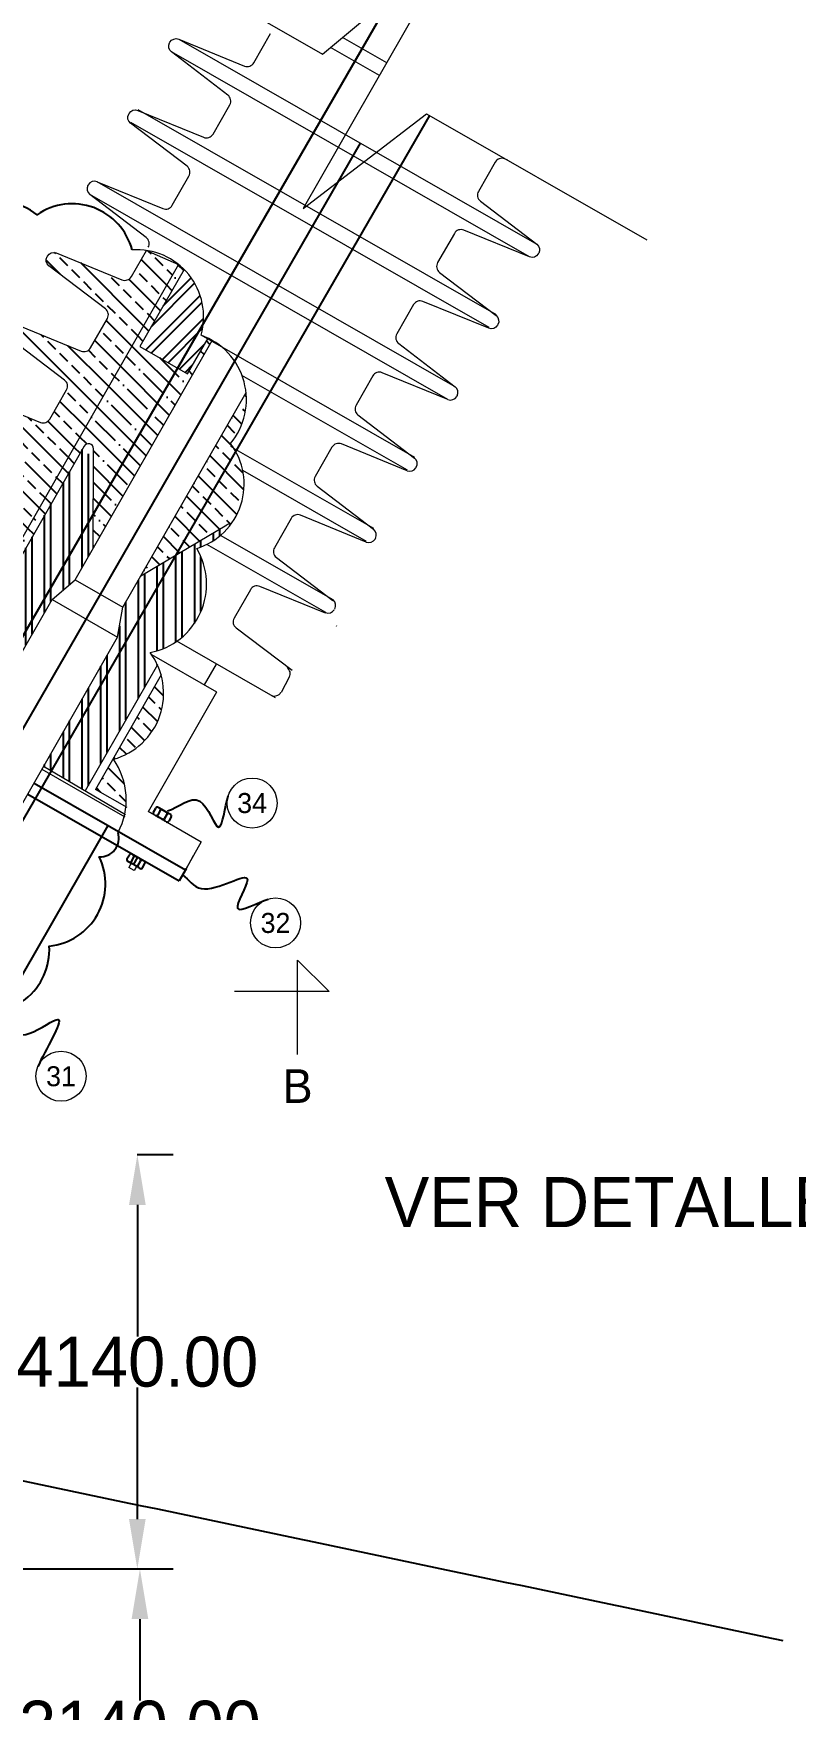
# Model space of a CAD drawing. Header units: centimetres. Extents: x -3 to 132800, y -60 to 85992.
# Drawn here: x 105140 to 112756, y 60342 to 77096 of the extents above; entities that cross this region are included whole.
import ezdxf
from ezdxf.enums import TextEntityAlignment as Align

# ---------------------------------------------------------------- set-up
doc = ezdxf.new("R2010")
doc.units = ezdxf.units.CM
doc.header["$LTSCALE"] = 10
doc.header["$MEASUREMENT"] = 0
doc.layers.get('0').update_dxf_attribs({"linetype": 'CONTINUOUS'})
doc.layers.get('DEFPOINTS').update_dxf_attribs({"color": 2, "linetype": 'CONTINUOUS'})
for name, color, linetype in [('ACERO1', 144, 'CONTINUOUS'), ('DIM', 252, 'CONTINUOUS'), ('INTERNO', 1, 'CONTINUOUS'), ('TERMINALES', 250, 'CONTINUOUS'), ('TEXTOS', 7, 'CONTINUOUS')]:
    doc.layers.add(name, color=color, linetype=linetype)
doc.styles.get("Standard").update_dxf_attribs({"font": ''})
doc.styles.add('Zurich', font='')
doc.styles.get('Standard').set_extended_font_data('Zurich Ex BT')
doc.styles.get('Zurich').set_extended_font_data('Zurich Ex BT')
doc.dimstyles.get("Standard").update_dxf_attribs({"dimtxt": 500, "dimasz": 500, "dimexe": 3, "dimexo": 200, "dimgap": 0.09, "dimtad": 0, "dimtih": 1, "dimtoh": 1, "dimzin": 0, "dimdsep": 46, "dimtxsty": 'Standard', "dimcen": 0.09, "dimclrd": 256, "dimclre": 256, "dimclrt": 256, "dimadec": 0, "dimazin": 0, "dimtfac": 1, "dimtofl": 0, "dimtmove": 0, "dimatfit": 3, "dimfxl": 0, "dimtolj": 1, "dimtzin": 0, "dimlwd": -1, "dimarcsym": 0})
pattern_1 = [(135, (472563.1472775218, -268284.8041295366), (-159.0990257669732, -159.0990257669732), []), (135, (472563.1472775218, -268125.7051040368), (-159.0990257669732, -159.0990257669732), [112.5, -56.25])]
pattern_2 = [(90, (472563.1472775218, -268284.8041295366), (-187.5, 3.552713678800501e-14), []), (90, (472625.647277417, -268222.3041296414), (-187.5, 3.552713678800501e-14), [])]

# ---------------------------------------------------------------- blocks, each defined once
blk = doc.blocks.new('*D81')
at = {"layer": 'DEFPOINTS', "color": 0}
for p in [(106734.8282295803, 65885.64643961574), (106177.4521680571, 61745.64643961574), (106734.8282295803, 61745.64643961574)]:
    blk.add_point(p, dxfattribs=at)
at = {"layer": 'DIM', "lineweight": -2}
for p, q in [((106534.8282295803, 65885.64643961574), (106174.4521680571, 65885.64643961574)), ((106534.8282295803, 61745.64643961574), (106174.4521680571, 61745.64643961574))]:
    blk.add_line(p, q, dxfattribs=at)
at = {"layer": 'DIM'}
for p, q in [((106177.4521680571, 65385.64643961575), (106177.4521680571, 64069.97372775134)), ((106177.4521680571, 62245.64643961574), (106177.4521680571, 63561.31915148015))]:
    blk.add_line(p, q, dxfattribs=at)
for points in [[(106094.1188347238, 65385.64643961575), (106260.7855013904, 65385.64643961575), (106177.4521680571, 65885.64643961574)], [(106094.1188347238, 62245.64643961574), (106260.7855013904, 62245.64643961574), (106177.4521680571, 61745.64643961574)]]:
    blk.add_solid(points, dxfattribs=at)
at = {"layer": 'DIM', "insert": (106177.4521680571, 63815.64643961576), "char_height": 500, "attachment_point": 5}
blk.add_mtext('\\A1;4140.00', dxfattribs=at)
blk = doc.blocks.new('*D82')
at = {"layer": 'DEFPOINTS', "color": 0}
for p in [(106157.4521680571, 61745.64643961574), (106157.4521680571, 58605.64643961574), (106203.4675164654, 58605.64643961574)]:
    blk.add_point(p, dxfattribs=at)
at = {"layer": 'DIM', "lineweight": -2}
for p, q in [((106357.4521680571, 61745.64643961574), (106206.4675164654, 61745.64643961574)), ((106357.4521680571, 58605.64643961574), (106206.4675164654, 58605.64643961574))]:
    blk.add_line(p, q, dxfattribs=at)
at = {"layer": 'DIM'}
for p, q in [((106203.4675164654, 61245.64643961574), (106203.4675164654, 60429.97372775132)), ((106203.4675164654, 59105.64643961574), (106203.4675164654, 59921.31915148013))]:
    blk.add_line(p, q, dxfattribs=at)
for points in [[(106120.134183132, 61245.64643961574), (106286.8008497987, 61245.64643961574), (106203.4675164654, 61745.64643961574)], [(106120.134183132, 59105.64643961574), (106286.8008497987, 59105.64643961574), (106203.4675164654, 58605.64643961574)]]:
    blk.add_solid(points, dxfattribs=at)
at = {"layer": 'DIM', "insert": (106203.4675164654, 60175.64643961574), "char_height": 500, "attachment_point": 5}
blk.add_mtext('\\A1;3140.00', dxfattribs=at)

msp = doc.modelspace()

# ---------------------------------------------------------------- hatches: boundary and pattern name
at = {"layer": 'ACERO1'}
h = msp.add_hatch(dxfattribs=at)
h.set_pattern_fill('ANSI32', color=256, scale=500, style=0)
h.set_pattern_definition([(45, (472563.1472775218, -268284.8041295366), (-132.5825214724777, 132.5825214724777), []), (45, (472651.5356250218, -268284.8041295366), (-132.5825214724777, 132.5825214724777), [])])
h.paths.add_polyline_path([(106644.4264044169, 74737.88686216016), (106203.0344783693, 73967.0259934383), (106579.3561286553, 73751.54568481747), (106836.5437471055, 74197.00770693993, 0.2253812813184828)])
h.paths.add_polyline_path([(106880.1788690847, 74044.25462635698), (106822.6111397285, 74077.21768358337, 0.003345052249103279), (106813.9986213754, 74080.37984616401, 0.04447594745367937), (106836.5437471055, 74197.00770694004), (106579.3561286553, 73751.54568481747), (106679.681547846, 73694.09974123897)])
h = msp.add_hatch(dxfattribs=at)
h.set_pattern_fill('ANSI33', color=256, scale=900, angle=90, style=0)
h.set_pattern_definition(pattern_1)
h.paths.add_polyline_path([(107108.9563279598, 72996.41185522043, 0.2030653887515853), (107263.74451351, 73508.4353757951), (106213.8434840087, 71674.85489490056), (107070.5129740853, 72182.9040451612, -0.2103703840687567), (107110.7688200363, 72187.78260957239, 0.3343234483662453)])
at = {"layer": 'TERMINALES'}
h = msp.add_hatch(dxfattribs=at)
h.set_pattern_fill('ANSI33', color=256, scale=900, angle=90, style=0)
h.set_pattern_definition(pattern_1)
h.paths.add_polyline_path([(106590.0745304676, 74786.67761321492), (106267.5688077358, 74927.1876792875), (106117.9650195269, 74665.91487522224, -0.3760080610856389), (106024.042841491, 74633.59067072625), (105367.0941353287, 74901.98004281228, 0.3913141081868232), (105277.532118804, 74868.45805896526, 0.3913140973318144), (105293.9558640384, 74774.24904450773), (105857.9545055359, 74343.52872895704, -0.3760080610982021), (105877.6182583708, 74246.16566348843), (105710.0319741338, 73953.48765747818, -0.3760080610856391), (105616.1097959957, 73921.16345290757), (104959.1610898961, 74189.55282502131, 0.3913141114699213), (104869.5990730541, 74156.03084050665, 0.3913140940793328), (104886.0228187225, 74061.82182680756), (105450.0214600461, 73631.10151125559, -0.3760080610899751), (105469.6852130551, 73533.73844569978), (105302.098928819, 73241.06043960106, -0.3760080610856391), (105208.1767508561, 73208.7362351195), (104551.2280445212, 73477.12560723476, 0.4028895754033269), (104461.7098402783, 73435.76026992952, 0.3461394924712016), (104478.8101379622, 73350.34867949421), (105042.0884147308, 72918.67429337894, -0.376008061089975), (105061.7521679157, 72821.31122791195), (104899.3018320224, 72537.60280550084, -0.3776250492532102), (104804.9848959444, 72505.44118109891), (104156.1895978387, 72772.9547592675, 0.376622806562102), (104062.1388260034, 72740.62908256949), (103976.6629162079, 72591.11896496323, 0.3776250492519162), (104001.9699950403, 72494.73636142373), (104614.6686206027, 72140.57692082178), (103753.9223508849, 70637.34231648965), (104100.5378047045, 70438.87165991343)])
h = msp.add_hatch(dxfattribs=at)
h.set_pattern_fill('ANSI35', color=256, scale=900, angle=90, style=0)
h.set_pattern_definition([(135, (472563.1472775218, -268284.8041295366), (-159.0990257669732, -159.0990257669732), []), (135, (472563.1472775218, -268125.7051040368), (-159.0990257669732, -159.0990257669732), [281.25, -56.25, 0, -56.25])])
h.paths.add_polyline_path([(106921.128326848, 74020.80712660785), (106880.1788690848, 74044.25462635687), (106679.6815478462, 73694.09974123897), (106203.0344783694, 73967.0259934383), (106644.426404417, 74737.88686216016, 0.02731339069751731), (106590.0745304098, 74786.67761311423), (104100.5378047046, 70438.87165991343), (104172.3716305313, 70397.73989149647), (105645.4215215636, 72970.32097468582, -0.7705584367509808), (105739.4126061683, 72945.08692276593), (105734.8809135863, 71949.10699398116)])
h = msp.add_hatch(dxfattribs=at)
h.set_pattern_fill('ANSI32', color=256, scale=500, angle=45, style=0)
h.set_pattern_definition(pattern_2)
h.paths.add_polyline_path([(105734.8809135863, 71949.10699398127), (105739.412606168, 72945.0869226693, 0.7705102798960741), (105645.4245441547, 72970.32625259947, 148514.0952141448), (105645.4252177866, 72970.32742868514, 3.69489835544986e-05), (105645.4215216176, 72970.32097478035), (104172.3716305313, 70397.73989149647), (104588.5451390909, 70152.59840134844), (105324.447687679, 71437.80196911281), (105555.0365296559, 71635.02105383457)])
h = msp.add_hatch(dxfattribs=at)
h.set_pattern_fill('ANSI32', color=256, scale=500, angle=45, style=0)
h.set_pattern_definition(pattern_2)
h.paths.add_polyline_path([(106770.4497718692, 71948.35006009355, 0.1586351024461816), (107110.7688200363, 72187.78260957239, 0.2103703840692157), (107070.5129740853, 72182.9040451612), (106213.8434840087, 71674.85489490056), (106033.9991000747, 71360.7689546889), (105980.6298535125, 71062.0746211066), (105240.1080770439, 69768.80388716141), (105656.2815858068, 69523.6623968937), (106378.0793626866, 70784.23294391703, 0.05248951735459335), (106305.2505299839, 70907.46945234247, 0.5205670505447593)])
h = msp.add_hatch(dxfattribs=at)
h.set_pattern_fill('ANSI33', color=256, scale=900, angle=90, style=0)
h.set_pattern_definition(pattern_1)
h.paths.add_polyline_path([(106415.1827147077, 70682.44677369179), (105760.7592290607, 69539.54082762612), (106062.6178862836, 69366.69773826304, 0.1807559658770064), (105937.8285333846, 69840.796667353, 0.4146620721100293)])

# ---------------------------------------------------------------- linework, layer by layer
at = {"lineweight": 5}
for p, q in [((107778.6417325841, 67046.32098074931), (107778.6417325841, 67833.78696953865)), ((107778.6417325841, 67833.78696953865), (108093.6281280668, 67518.80057405609)), ((108093.6281280668, 67518.80057405609), (107148.6689414532, 67518.80057405609)), ((107778.6417325841, 66888.82778300786), (107778.6417325841, 67046.32098074931))]:
    msp.add_line(p, q, dxfattribs=at)
at = {"layer": 'DIM'}
msp.add_line((106307.6324731087, 61745.64643961574), (96419.37159894455, 61745.64643961574), dxfattribs=at)
at = {"layer": 'INTERNO'}
msp.add_line((97068.05543444121, 56331.0713055618), (108408.4481981553, 75998.53683624031), dxfattribs=at)
at = {"layer": 'TERMINALES'}
for p, q in [((97941.0892714616, 58789.62860254441), (108728.8719678617, 77474.6163290697)), ((96876.6789738316, 55103.49036063089), (109100.6219372646, 76275.98063686151)), ((105145.3246716949, 69603.27113971683), (106658.5186610378, 68734.31590592429)), ((105082.2180008853, 69493.05964686324), (106594.700623255, 68624.51291724095)), ((106337.2711265027, 69310.76343544757), (106361.3974637044, 69353.09951946592)), ((106454.9560948957, 69224.03739561325), (106358.3233312173, 69279.10613144071)), ((106380.6313308689, 69266.3933279059), (106381.765811657, 69268.3259054718)), ((106405.7474909146, 69327.82548365205), (106381.621153786, 69285.4893996181)), ((106399.3445363391, 69351.08885559473), (106384.6952863105, 69359.48278762853)), ((106495.9969863767, 69296.05457057849), (106399.3642227585, 69351.12330630269)), ((106495.9969863768, 69296.05457057849), (106399.3642227587, 69351.12330630269)), ((106495.9969863768, 69296.05457057849), (106399.3642227587, 69351.12330630269)), ((106421.7337595725, 69336.41093636885), (106422.5978952971, 69337.8829836106)), ((106436.2101806711, 69234.56037552991), (106439.0702198037, 69239.56678332841)), ((106472.6991638169, 69289.67130226745), (106448.57282674, 69247.33521826378)), ((106472.6991638171, 69289.67130226757), (106448.57282674, 69247.33521826378)), ((106474.5631332527, 69301.6960027007), (106477.3959950234, 69306.65483738958)), ((106474.5631332527, 69301.6960027007), (106477.3959950236, 69306.65483738958)), ((106517.049191027, 69264.39726645382), (106492.9228539501, 69222.0611824499)), ((106517.0491910271, 69264.39726645382), (106492.9228539501, 69222.0611824499)), ((106510.6659228194, 69287.69508907384), (106495.9969863767, 69296.05457057849)), ((106510.6659228195, 69287.69508907384), (106495.9969863768, 69296.05457057849)), ((103644.1707057147, 65276.11616928793), (105885.0978262443, 69178.45465287378)), ((106073.2344243786, 68844.14356338615), (106097.4601897292, 68886.42283073765)), ((106117.5249320333, 68818.76536936928), (106141.7506973836, 68861.04463672054)), ((106140.1052051642, 68786.14044024049), (106183.7558568446, 68860.49892305826)), ((106094.2121722587, 68812.43687157797), (106079.56292223, 68820.83080361177)), ((106190.7152507312, 68757.14118906959), (106094.2121722587, 68812.43687157797)), ((106184.3867531192, 68780.45394884468), (106208.6125184699, 68822.7332161361)), ((106205.364500999, 68748.74725709633), (106190.7152507312, 68757.14118906959)), ((106228.6772607739, 68755.07575482792), (106252.9030261245, 68797.35502211923)), ((106664.1780549305, 68744.0532526865), (106594.7006232548, 68624.51291724095))]:
    msp.add_line(p, q, dxfattribs=at)
at = {"layer": 'TERMINALES', "lineweight": 5}
for p, q in [((107341.7641552974, 76803.19652858701), (107509.3504398101, 77095.87453455476)), ((110097.3164451958, 74861.88778017972), (106517.7549999857, 76911.53069787331)), ((106590.8932710996, 77039.26169617729), (107247.841977611, 76770.87232397449)), ((108596.3999764872, 76675.97578097227), (108107.7136267868, 76955.79567816782)), ((108669.5382476014, 76803.70677927589), (108228.1884760774, 77056.42193662374)), ((109766.2564253231, 74283.71405385538), (106186.6949801124, 76333.35697154944)), ((109693.1181538563, 74155.98305555047), (106113.5567088222, 76205.62597324477)), ((109879.7428001975, 75829.85907053573), (109848.3007843528, 75842.70437017221)), ((105683.5107437946, 75577.67387229354), (105687.2454979466, 75584.19636554165)), ((109281.4503543881, 73437.03334460231), (105701.8889093542, 75486.67626229637)), ((106265.8875507085, 75055.95594680727), (105701.8889093542, 75486.67626229637)), ((105275.577698479, 74865.24665459314), (105279.3124524551, 74871.76914766418)), ((106549.1190233423, 74814.14599490327), (106552.1862424619, 74814.97961103181)), ((108950.3903345153, 72858.85961827797), (106814.4335850745, 74081.90011947286)), ((105555.0365296559, 71635.02105383469), (106925.5558352537, 74028.53946781157)), ((108877.2520634012, 72731.12861997388), (107223.1153325853, 73678.28085834427)), ((108530.5794701904, 73673.09851219236), (108362.9931858541, 73380.42050622542)), ((109281.4503543881, 73437.03334460231), (108624.5016482296, 73705.42271680605)), ((106033.9991000747, 71360.7689546889), (107263.74451351, 73508.4353757951)), ((109372.9667912381, 73473.76673290947), (109369.2320370858, 73467.24423974949)), ((107118.6902338788, 73255.10797750634), (107123.7236487836, 73252.22586374088)), ((108382.6569390085, 73283.05744060721), (108946.6555803628, 72852.33712520612)), ((105645.4215215042, 72970.32097458244), (104172.3716305313, 70397.73989149647)), ((105734.8809135866, 71949.10699404414), (105739.4126061676, 72945.0869226012)), ((106993.6647815908, 73036.75955975776), (106998.6981966723, 73033.8774459051)), ((107107.8724055904, 72971.36471984953), (107138.73679281, 72953.6918920098)), ((108542.4572891997, 72146.43240048933), (107142.2170657589, 72948.20448942295)), ((108122.6464250505, 72960.67129449265), (107955.060140715, 72667.99328834911)), ((108873.5173090724, 72724.6061269018), (108216.5686029141, 72992.99549892927)), ((106868.6393294798, 72818.41114183397), (106873.6727443847, 72815.52902806886)), ((108469.319017909, 72018.70140227301), (107230.9508431154, 72727.7861875859)), ((108965.033746099, 72761.33951512152), (108961.29899177, 72754.81702196108)), ((106743.6138771923, 72600.06272399762), (106748.6472922733, 72597.18061023297)), ((107974.7238936925, 72570.63022290693), (108538.7225350473, 72139.90990732958)), ((106618.5884250812, 72381.71430607348), (106623.6218401625, 72378.83219230884)), ((107714.7133797349, 72248.24407670401), (107547.1270952228, 71955.56607064824)), ((108465.5842639335, 72012.17890902584), (107808.6355575981, 72280.56828122899)), ((106213.8434840051, 71674.85489489835), (107070.5129741426, 72182.90404519495)), ((106493.5629729697, 72163.36588832572), (106498.5963878746, 72160.48377447225)), ((108134.5242438836, 71434.00518278904), (107008.3638830402, 72078.8402116869)), ((108557.1007006066, 72048.91229742065), (108553.3659464545, 72042.38980417278)), ((106368.5375206825, 71945.01747040123), (106373.5709357634, 71942.13535663647)), ((108061.3859725933, 71306.27418448472), (106870.5172182305, 71988.16098708122)), ((106243.5120685711, 71726.66905256534), (106248.5454834759, 71723.78693879988)), ((107566.7908483771, 71858.2030051184), (108130.7894897313, 71427.4826896293)), ((105324.4476876791, 71437.80196911281), (105555.0365296559, 71635.02105383469)), ((105555.0365296559, 71635.02105383469), (106033.9991000747, 71360.7689546889)), ((108057.6512184411, 71299.75169132485), (107400.7025122824, 71568.14106344058)), ((103642.2151802892, 68499.89772560388), (105324.4476876791, 71437.80196911281)), ((105324.4476876791, 71437.80196911281), (105980.6298535126, 71062.07462110695)), ((107306.7803342429, 71535.81685891513), (107144.3299986032, 71252.1084364599)), ((105980.6298535126, 71062.07462110695), (106033.9991000747, 71360.7689546889)), ((104303.2297942747, 68132.60991842717), (105980.6298535126, 71062.07462110695)), ((107164.3337825622, 71154.48721377864), (107726.2218301022, 70730.39553266122)), ((108168.2220948406, 71174.37350928014), (108164.2727412301, 71167.97867460629)), ((106318.8109514848, 70888.88714205228), (106969.2130902949, 70516.46941504766)), ((107557.7793375924, 70455.36320685512), (106571.6099975428, 71020.03992354147)), ((106378.6951936564, 70785.30845066904), (105656.2815858069, 69523.6623968937)), ((106849.4779173114, 70585.02930786774), (106968.4521377826, 70792.8096623303)), ((106416.1656249355, 70684.16335931046), (105760.7592290607, 69539.54082762612)), ((107696.487505062, 70660.41213130332), (107614.847131649, 70508.77356150349)), ((106288.4260035856, 69319.5781036564), (106972.3392652552, 70515.84442682493)), ((105223.8962753639, 69740.49108215886), (106053.9223186171, 69265.22140809718)), ((106059.9182464496, 69285.90557087444), (105240.1080770439, 69768.80388716141)), ((106075.7790116632, 69359.16172922157), (105760.7592290607, 69539.54082762612)), ((106285.5847474159, 69321.21263009436), (106815.8356937269, 69016.16826281963)), ((106815.8356937269, 69016.16826281963), (106661.7461441503, 68740.50613413412)), ((106734.8282295803, 68875.27866229786), (106664.1780549305, 68744.0532526865)), ((106114.945152555, 68800.5569988361), (106091.7800099035, 68760.12875063134)), ((106146.817127903, 68728.59281366678), (106091.7800099035, 68760.12875063134)), ((106169.9822705544, 68769.02106187154), (106146.817127903, 68728.59281366678))]:
    msp.add_line(p, q, dxfattribs=at)
for points in [[(106120.8409604381, 77982.19159838032), (108028.6710007644, 76889.7755607605), (109351.4540232425, 77994.62613298929), (107834.6015172231, 75345.54677339758), (109068.158279486, 76294.56920064891), (111268.2923385295, 75034.78102223702)], [(106644.4264044413, 74737.88686220265), (106203.0344783693, 73967.0259934383), (106679.681547846, 73694.09974123897), (106883.9115105998, 74050.77342996396)]]:
    msp.add_lwpolyline(points, dxfattribs=at)
for points in [[(109848.3007841736, 75842.7043700537, 0.3760080610856239), (109754.3786062148, 75810.38016551336), (109586.7923219776, 75517.70215950311, 0.3760080610902444), (109606.456074987, 75420.33909403601), (110170.4547163099, 74989.61877848335, -0.3760080610983458), (110188.8328819734, 74898.6211684424), (110185.0981278939, 74892.09867523912, -0.3760080610856237), (110097.3164451362, 74861.8877802696), (109440.3677390375, 75130.27715229533, 0.3760080610856239), (109346.4455610744, 75097.95294781377), (109178.8592766621, 74805.27494171458, 0.3760080610983458), (109198.5230298498, 74707.9118762476), (109762.5216709942, 74277.19156069505, -0.3760080610983458), (109780.8998366578, 74186.19395065376), (109777.1650825777, 74179.67145753872, -0.3760080610856237), (109689.3833998211, 74149.46056239294), (109032.434693545, 74417.84993459457, 0.3760080610856239), (108938.5125155826, 74385.52572993677), (108770.9262311702, 74092.84772392582, 0.3760080610983458), (108790.589984358, 73995.48465845849), (109354.5886258548, 73564.76434290699), (105775.0271806445, 75614.40726060093), (106431.9758868031, 75346.01788848509, 0.3760080610856237), (106525.8980647655, 75378.34209296711), (106693.4843491784, 75671.02009906583, 0.3760080610902444), (106673.8205959927, 75768.38316462106), (106109.8219546698, 76199.1034800849, -0.3760080610983458), (106091.4437890065, 76290.10109012619), (106095.1785432627, 76296.62358324182, -0.3760080610856239), (106182.9602258431, 76326.83447838725), (106839.9089321192, 76058.44510618538, 0.3760080610856237), (106933.8311100808, 76090.76931084377), (107101.4173944941, 76383.44731685436, 0.3760080610902444), (107081.7536413088, 76480.81038232135), (106517.7549999857, 76911.53069787331, -0.3760080610983458), (106499.3768344987, 77002.52830782706), (106503.1115885783, 77009.05080103023, -0.3760080610856239), (106590.8932711586, 77039.26169617554), (110170.4547163099, 74989.61877848335)], [(105279.3124525279, 74871.76914770853, -0.3760080610856389), (105367.0941353287, 74901.98004281228), (106024.042841491, 74633.59067072625, 0.3760080610856389), (106117.9650195269, 74665.91487522224), (106267.5688077358, 74927.18767928761), (106590.0745304676, 74786.67761321492), (104100.5378047045, 70438.87165991343)], [(104959.1610898961, 74189.55282502131), (105616.1097959957, 73921.16345290757, 0.3760080610856389), (105710.0319741338, 73953.48765747818), (105877.6182583708, 74246.16566348843, 0.3760080610982021), (105857.9545055359, 74343.52872895704), (105293.9558640384, 74774.24904450773, -0.3760080610982021), (105275.5776985514, 74865.24665454983, 9.530827682624476e-09)], [(104551.2280445212, 73477.12560723476), (105208.1767508561, 73208.7362351195, 0.3760080610856389), (105302.098928819, 73241.06043960106), (105469.6852130551, 73533.73844569978, 0.376008061089975), (105450.0214600461, 73631.10151125559), (104886.0228187225, 74061.82182680756, -0.3760080610982021)]]:
    msp.add_lwpolyline(points, format="xyb", dxfattribs=at)
at = {"layer": 'TERMINALES'}
for points in [[(106124.7283373049, 74932.5916103759, 0.52056705), (105175.9680570748, 75283.80291659349, 0.52056705), (105175.9680570748, 75283.80291659349, 0.52056705), (104126.7809968871, 74961.71118368824, 0.52056705)], [(102094.3987627967, 60073.40748928684, 0.52056705), (102222.5046199908, 61098.28950093056, 0.52056705), (102222.5046199908, 61098.28950093068, 0.52056705), (102137.1007151946, 62336.69121876497, 0.52056705), (102137.1007151946, 62336.69121876497, 0.52056705), (102094.3987627967, 63404.28043262764, 0.52056705), (102094.3987627967, 63404.28043262764, 0.52056705), (102179.8026675927, 64429.16244427171, 0.52056705), (102179.8026675927, 64429.16244427171, 0.52056705), (103119.2725503186, 64813.49465443309, 0.52056705), (103119.2725503186, 64813.49465443309, 0.52056705), (103119.2725503186, 65838.37899534927, 0.52056705), (103119.2725503186, 65838.37899534927, 0.52056705), (103887.9301351237, 66521.63366977846, 0.52056705), (103887.9301351237, 66521.63366977846, 0.52056705), (104485.7709336815, 67333.00063377617, 0.52056705), (104485.7709336815, 67333.00063377617, 0.52056705), (105297.1304708846, 67973.55276453063, 0.52056705), (105297.1304708846, 67973.55276453063, 0.52056705), (105796.955163023, 68866.1484311727, 0.52056705), (105796.955163023, 68866.1484311727, 0.52056705), (105985.330288328, 69106.35926527249)]]:
    msp.add_lwpolyline(points, format="xyb", dxfattribs=at)
at = {"layer": 'TERMINALES', "lineweight": 5}
for centre, radius, start, end in [((107276.3499102739, 76840.6524700854), 75.37884996312113, 247.778054920022, 330.2047160009319), ((105744.6483006897, 75542.66674573043), 70.45069048018577, 150.2047160009319, 232.6313770837039), ((105748.3830550185, 75549.18923889076), 70.45069048012462, 67.778054920022, 150.2047160009319), ((106171.0009285527, 74265.16960383531), 669.0241307423479, 343.9659892758216, 93.96598927369419), ((106220.1370586627, 74996.04882277512), 75.37884996388937, 330.2047160009319, 52.63137708162549), ((106581.9761954802, 73435.13004589883), 685.6979734988481, 320.2221543994972, 70.22215439972926), ((108595.9937153902, 73635.64257069466), 75.37884996312113, 67.778054920022, 150.2047160009319), ((109311.8292343426, 73508.77385956106), 70.45069048018577, 330.2047160009319, 52.63137708370387), ((109308.0944801902, 73502.25136640096), 70.45069047987533, 247.778054920022, 330.2047160009319), ((108428.4074310545, 73342.96456463948), 75.37884996354882, 150.2047160009319, 232.6313770837039), ((105689.091205177, 72945.31588423064), 50.3219217715807, 359.7393069365663, 150.2047160009319), ((106572.7726651385, 72590.8933788262), 672.263456520921, 287.1004049432237, 37.10040494389195), ((108188.0606700746, 72923.2153529059), 75.37884996312113, 67.778054920022, 150.2047160009319), ((108900.1614348748, 72789.82414861255), 70.45069048012462, 247.778054920022, 330.2047160009319), ((108903.8961890274, 72796.34664168429), 70.45069048018577, 330.2047160009319, 52.63137708370387), ((108020.4743857389, 72630.53734685107), 75.37884996354882, 150.2047160009319, 232.6313770837039), ((107780.1276247591, 72210.78813511749), 75.37884996312113, 67.778054920022, 150.2047160009319), ((107096.1819099633, 72139.62123640544), 50.32192177184423, 73.14971424738111, 120.6701250674368), ((108495.963143535, 72083.91942398353), 70.45069048018577, 330.2047160009319, 52.63137708370387), ((106173.433926956, 71590.77776419044), 695.9065065613606, 280.9187696805949, 30.91876968198949), ((107612.541340247, 71918.1101290616), 75.37884996354882, 150.2047160009319, 232.6313770837039), ((108492.2283895593, 72077.3969307359), 70.45069048012462, 247.778054920022, 330.2047160009319), ((107372.1945794433, 71498.36091732884), 75.37884996312113, 67.778054920022, 150.2047160009319), ((108089.9285890465, 71379.46595508278), 70.45069048018577, 328.3011470201852, 50.72780810261951), ((107209.7442436271, 71214.6524949615), 75.37884996354882, 150.2047160009319, 232.9558861577511), ((108085.9792354334, 71373.07112032046), 70.45069047987533, 245.8744859392756, 328.3011470201852), ((105756.3243887195, 70499.93366046737), 683.6704836561114, 285.3957636791442, 36.59106924224089), ((107630.1165665912, 70696.14544263457), 75.37884996290694, 331.7025144610209, 54.45368461932505), ((107547.1679492345, 70548.19628692312), 75.37884996290694, 246.9914317933342, 329.7426019510534), ((105365.9304139068, 69436.79262287646), 700.2047750593035, 332.1507678168419, 35.23840037013438)]:
    msp.add_arc(centre, radius, start, end, dxfattribs=at)
at = {"layer": 'TERMINALES'}
for centre, radius, start, end in [((106352.1116719014, 69302.30615820315), 17.08119802956445, 150.3222033132836, 240.3222033149576), ((106366.780608387, 69293.94667686253), 17.08119802956445, 240.3222033149576, 330.3222033132835), ((106376.2380091035, 69344.64224222161), 17.08119802956444, 60.32220331495762, 150.3222033132836), ((106396.4616992514, 69277.03212244202), 17.08119802956445, 150.3222033132836, 240.3222033149576), ((106390.9069455008, 69336.28276085852), 17.08119802956444, 330.3222033132835, 60.32220331495762), ((106420.5880362768, 69319.36820641554), 17.08119802956444, 60.32220331495762, 150.3222033132836), ((106433.7322813174, 69255.79249560354), 17.08119802956445, 240.3222033149576, 330.3222033132835), ((106463.4133720417, 69238.87794113041), 17.08119802956445, 150.3222033132836, 240.3222033149576), ((106457.8586183424, 69298.12857957718), 17.08119802956445, 330.3222033132835, 60.32220331495762), ((106457.8586183426, 69298.12857957718), 17.08119802956444, 330.3222033132835, 60.32220331495762), ((106478.0823085273, 69230.51845978979), 17.08119802956445, 240.3222033149576, 330.3222033132835), ((106487.5397091188, 69281.21402513432), 17.08119802956445, 60.32220331495762, 150.3222033132836), ((106487.5397091188, 69281.21402513432), 17.08119802956444, 60.32220331495762, 150.3222033132836), ((106502.2086456043, 69272.85454379358), 17.08119802956445, 330.3222033132835, 60.32220331495762), ((106502.2086456043, 69272.85454379358), 17.08119802956444, 330.3222033132835, 60.32220331495762), ((106112.2808184824, 68877.93069971573), 17.08119802956445, 60.18755108457356, 150.1875510864916), ((106126.9300687505, 68869.53676768274), 17.08119802956445, 330.1875510864916, 60.18755108457356), ((106156.5713261371, 68852.55250563902), 17.08119802956445, 24.32085675104262, 150.1875510864916), ((106088.0550531316, 68835.65143242442), 17.08119802956445, 150.1875510864916, 240.1875510845735), ((106102.7043032801, 68827.25750039086), 17.08119802956445, 240.1875510845735, 330.1875510864916), ((106132.3455607862, 68810.27323840755), 17.08119802956445, 150.1875510864916, 240.1875510845735), ((106169.5661242464, 68788.94607986601), 17.08119802956445, 240.1875510845735, 330.1875510864916), ((106199.2073817526, 68771.96181788271), 17.08119802956445, 150.1875510864916, 240.1875510845735), ((106193.7918895974, 68831.22534709737), 17.08119802956445, 330.1875510864916, 60.18755108457356), ((106213.8566319011, 68763.5678857893), 17.08119802956445, 240.1875510845735, 330.1875510864916), ((106223.4331471033, 68814.24108517401), 17.08119802956445, 60.18755108457356, 150.1875510864916), ((106238.0823972518, 68805.84715308061), 17.08119802956445, 330.1875510864916, 60.18755108457356)]:
    msp.add_arc(centre, radius, start, end, dxfattribs=at)
at = {"layer": 'TEXTOS', "lineweight": 5}
for centre in [(107324.2275534301, 69403.11113565716), (107558.4361184318, 68204.50805211112), (105414.43741096, 66672.18383657477)]:
    msp.add_circle(centre, 250, dxfattribs=at)

# ---------------------------------------------------------------- texts
at = {"lineweight": 5, "style": 'Zurich'}
msp.add_attdef('B', text='', height=337.4854237641621, dxfattribs=at).set_placement((107778.6417325841, 66573.84138752519), align=Align.MIDDLE)
at = {"layer": 'TEXTOS', "lineweight": 5}
for s, p in [('34', (107324.2275534301, 69403.11113565716)), ('32', (107558.4361184318, 68204.50805211112)), ('31', (105414.43741096, 66672.18383657477))]:
    msp.add_text(s, height=200, dxfattribs=at).set_placement(p, align=Align.MIDDLE)
at = {"layer": 'TEXTOS', "insert": (108649.1664092154, 65663.86061961784), "char_height": 500, "width": 25660.99637301755, "attachment_point": 1}
msp.add_mtext('VER DETALLE N°3', dxfattribs=at)

# ---------------------------------------------------------------- dimensions: what is measured, and where the dimension line sits
at = {"layer": 'DIM'}
dim = msp.add_linear_dim(base=(106177.4521680571, 61745.64643961574), p1=(106734.8282295803, 65885.64643961574), p2=(106734.8282295803, 61745.64643961574), angle=90, dimstyle='Standard', dxfattribs=at)
dim.commit()
dim.dimension.update_dxf_attribs({"geometry": '*D81', "text_midpoint": (106177.4521680571, 63815.64643961576)})
dim = msp.add_linear_dim(base=(106203.4675164654, 58605.64643961574), p1=(106157.4521680571, 61745.64643961574), p2=(106157.4521680571, 58605.64643961574), angle=90, dimstyle='Standard', dxfattribs=at)
dim.commit()
dim.dimension.update_dxf_attribs({"geometry": '*D82', "text_midpoint": (106203.4675164654, 60175.64643961574), "dimtype": 160})

# ---------------------------------------------------------------- leaders
at = {"layer": 'TEXTOS', "path_type": 1}
for points in [[(106477.3959950234, 69323.58893844053), (106801.4025699102, 69421.65418246631), (106989.5263488479, 69162.9838677236), (107085.12234972, 69476.10909151005)], [(106629.4393390927, 68684.28308496355), (106816.6718616964, 68548.29364404477), (107276.8242228234, 68634.78883069321), (107179.948151711, 68351.08582970848), (107485.9663124842, 68443.77386083848)], [(104633.8857570086, 67152.39819956616), (105093.6970052087, 67099.15570006693), (105384.1052904742, 67239.52228965574), (105184.3882881773, 66770.0480338428)]]:
    msp.add_leader(points, dimstyle='Standard', override={"dimasz": 20, "dimgap": 1, "dimtad": 0, "dimclrd": 256}, dxfattribs=at)
at = {"layer": 'TEXTOS', "color": 0, "path_type": 1}
msp.add_leader([(101516.5275215555, 63367.5906495793), (112627.6450561242, 61032.07202199707)], dimstyle='Standard', override={"dimgap": 0.09, "dimtad": 0}, dxfattribs=at)

doc.saveas('drawing.dxf')
